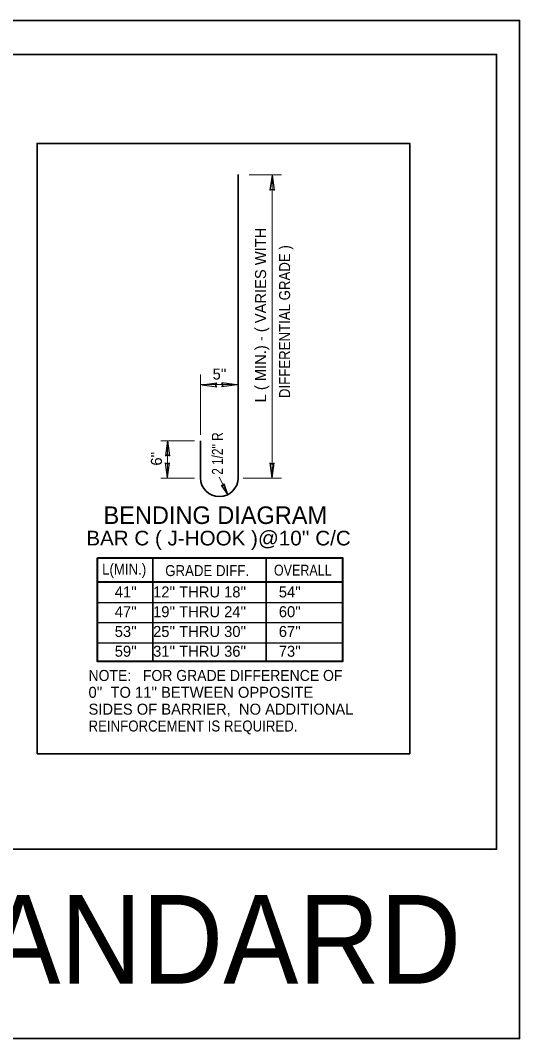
# Model space of a CAD drawing. Extents: x 124 to 525, y -471 to -16.
# Drawn here: x 440.3 to 524.7, y -471.3 to -299 of the extents above; entities that cross this region are included whole.
import ezdxf

# ---------------------------------------------------------------- set-up
doc = ezdxf.new("R2010")
doc.units = 0
doc.header["$LTSCALE"] = 0.5
doc.layers.add('1', color=7, linetype='Continuous', lineweight=13)

msp = doc.modelspace()

# ---------------------------------------------------------------- linework, layer by layer
at = {"layer": '1', "lineweight": 35}
for p, q in [((477.1357, -376.3697), (477.1357, -325.0411)), ((470.7532, -376.3896), (470.7532, -370.0913)), ((462.6876, -407.4859), (462.6876, -389.8997)), ((481.862, -407.4859), (481.862, -389.8997))]:
    msp.add_line(p, q, dxfattribs=at)
at = {"layer": '1'}
for p, q in [((484.447, -325.1142), (478.9867, -325.1142)), ((482.8701, -376.4298), (482.8701, -325.1142)), ((470.7738, -369.0983), (470.7738, -358.8832)), ((477.1407, -360.5789), (470.7738, -360.5789)), ((469.7478, -370.0947), (464.0322, -370.0947)), ((465.2053, -376.4109), (465.2053, -370.0947)), ((469.7478, -376.4109), (464.0322, -376.4109)), ((473.9042, -376.2512), (475.3597, -379.11)), ((484.447, -376.4298), (477.9756, -376.4298))]:
    msp.add_line(p, q, dxfattribs=at)
at = {"layer": '1', "lineweight": 25}
for p, q in [((482.8545, -325.1698), (482.5065, -327.7032)), ((482.8545, -325.1698), (483.2027, -327.7032)), ((470.9794, -360.6513), (473.5129, -360.3032)), ((470.9794, -360.6513), (473.5129, -360.9995)), ((476.9305, -360.6513), (474.3972, -360.3032)), ((476.9305, -360.6513), (474.3972, -360.9995)), ((465.1894, -370.0985), (464.8414, -372.6319)), ((465.1894, -370.0985), (465.5376, -372.6319)), ((465.1894, -376.344), (464.8414, -373.8105)), ((465.1894, -376.344), (465.5376, -373.8105)), ((482.8818, -376.3901), (482.5337, -373.8566)), ((482.8818, -376.3901), (483.2297, -373.8566)), ((475.4103, -379.1904), (474.7696, -377.3825)), ((475.4103, -379.1904), (474.3057, -377.6224)), ((453.3227, -397.4565), (494.7934, -397.4565)), ((453.3227, -400.8542), (494.7934, -400.8542)), ((453.3227, -404.2862), (494.7934, -404.2862))]:
    msp.add_line(p, q, dxfattribs=at)
at = {"layer": '1', "lineweight": 40}
msp.add_line((453.3332, -394), (494.7934, -394), dxfattribs=at)
at = {"layer": '1', "lineweight": 35}
for points in [[(124.3077, -298.9566), (524.7145, -298.9566), (524.7145, -471.2849), (124.3077, -471.2849)], [(348.7732, -439.2321), (520.8339, -439.2321), (520.8339, -304.7247), (348.7732, -304.7247)], [(443.124, -423.0724), (506.1507, -423.0724), (506.1507, -319.7817), (443.124, -319.7817)]]:
    msp.add_lwpolyline(points, close=True, dxfattribs=at)
at = {"layer": '1', "lineweight": 25}
for points in [[(482.5065, -327.7032), (482.8582, -327.5072), (483.2027, -327.7032)], [(473.5129, -360.9995), (473.3168, -360.6477), (473.5129, -360.3032)], [(474.3972, -360.9995), (474.5931, -360.6477), (474.3972, -360.3032)], [(464.8414, -372.6319), (465.1929, -372.4361), (465.5376, -372.6319)], [(464.8414, -373.8105), (465.1929, -374.0066), (465.5376, -373.8105)], [(482.5337, -373.8566), (482.8853, -374.0527), (483.2297, -373.8566)], [(474.3057, -377.6224), (474.6076, -377.6318), (474.7696, -377.3825)]]:
    msp.add_lwpolyline(points, dxfattribs=at)
at = {"layer": '1', "lineweight": 40}
msp.add_lwpolyline([(453.3298, -389.9153), (494.7934, -389.9153), (494.7934, -407.4859), (453.3298, -407.4859)], close=True, dxfattribs=at)
at = {"layer": '1', "lineweight": 35}
msp.add_arc((473.9443, -376.3561), 3.1914, 180.60092, 359.75711, dxfattribs=at)

# ---------------------------------------------------------------- texts
at = {"layer": '1'}
for s, p in [('L ( MIN.) - ( VARIES WITH ', (481.8491, -363.608)), ("6''", (464.2396, -374.3088))]:
    msp.add_text(s, height=1.86, rotation=90, dxfattribs=at).set_placement(p)
for s, width, p in [('DIFFERENTIAL GRADE )', 0.9, (485.9107, -362.8827)), ("2 1/2'' R", 0.8, (474.5563, -375.8478))]:
    msp.add_text(s, height=1.86, rotation=90, dxfattribs=dict(at, width=width)).set_placement(p)
for s, height, p in [("5''", 1.86, (472.8128, -359.7413)), ('BENDING DIAGRAM', 2.975, (454.371, -384.1876)), ("41''    12'' THRU 18''        54''", 1.86, (456.2718, -396.6139)), ("47''    19'' THRU 24''        60''", 1.86, (456.2718, -399.9612)), ("53''    25'' THRU 30''        67''", 1.86, (456.2718, -403.3083)), ("59''    31'' THRU 36''        73''", 1.86, (456.2718, -406.6554)), ("0''  TO 11'' BETWEEN OPPOSITE", 1.86, (451.8344, -413.604)), ('SIDES OF BARRIER,  NO ADDITIONAL ', 1.86, (451.8344, -416.4553))]:
    msp.add_text(s, height=height, dxfattribs=at).set_placement(p)
for s, height, width, p in [("BAR C ( J-HOOK )@10'' C/C", 2.479, 1.05, (451.463, -387.8162)), ('L(MIN.)', 1.86, 0.9, (454.1296, -392.7573)), ('GRADE DIFF.', 1.86, 0.9, (464.798, -393.0057)), ('OVERALL', 1.86, 0.85, (483.1771, -392.9362)), ('NOTE:   FOR GRADE DIFFERENCE OF', 1.86, 0.95, (451.8344, -410.7527)), ('REINFORCEMENT IS REQUIRED.', 1.86, 0.9, (451.8344, -419.3066)), ('PROPOSED ENGLISH DETAIL/STANDARD', 15, 0.95, (135.7696, -461.974))]:
    msp.add_text(s, height=height, dxfattribs=dict(at, width=width)).set_placement(p)

doc.saveas('drawing.dxf')
